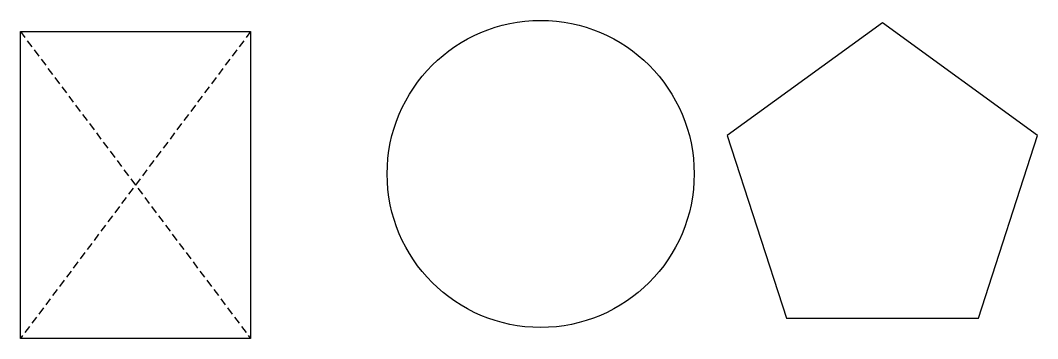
# Model space of a CAD drawing. Units: millimetres at full size, sheet at 1:50. Extents: x -6329 to 6924, y -639 to 3506.
import ezdxf

# ---------------------------------------------------------------- set-up
doc = ezdxf.new("R2010")
doc.units = ezdxf.units.MM
doc.header["$LTSCALE"] = 50
doc.linetypes.add('DASHED2', pattern=[3, 2, -1])
doc.layers.add('0-0', color=7, linetype='Continuous')

msp = doc.modelspace()

# ---------------------------------------------------------------- linework, layer by layer
at = {"layer": '0-0', "color": 5, "linetype": 'DASHED2'}
for p, q in [((-6329.36, 3360.81), (-3329.36, -639.19)), ((-3329.36, 3360.81), (-6329.36, -639.19))]:
    msp.add_line(p, q, dxfattribs=at)
at = {"layer": '0-0'}
for points in [[(3651.56, -372.88), (6151.56, -372.88), (6924.1, 2004.76), (4901.56, 3474.22), (2879.01, 2004.76)], [(-3329.36, -639.19), (-6329.36, -639.19), (-6329.36, 3360.81), (-3329.36, 3360.81)]]:
    msp.add_lwpolyline(points, close=True, dxfattribs=at)
msp.add_circle((449.2, 1506.14), 2000, dxfattribs=at)

doc.saveas('drawing.dxf')
